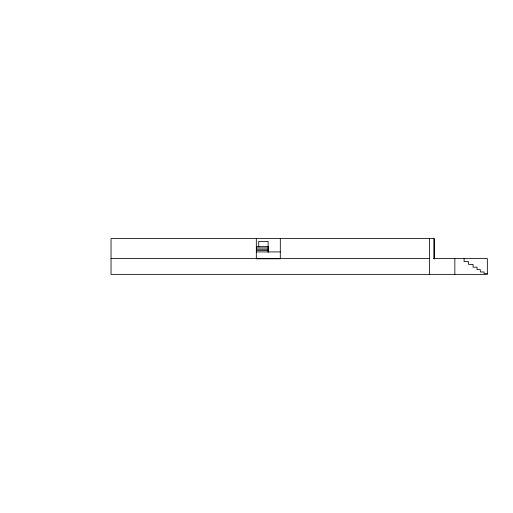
<?xml version="1.0" encoding="UTF-8"?>
<svg xmlns="http://www.w3.org/2000/svg" width="513" height="513" viewBox="0 0 513 513"><rect width="100%" height="100%" fill="white"/><g stroke="black" fill="none" stroke-linecap="round" stroke-linejoin="round"><path stroke-width="0.77" d="M256.34 246.599L268.325 246.599L268.325 251.928M256.34 247.926L268.325 247.926M256.34 249.26L268.325 249.26M256.34 250.594L268.325 250.594M256.34 251.928L280.316 251.928M111.039 258.584L429.471 258.584M433.434 258.584L487.35 258.584L487.35 274.372L111.039 274.372L111.039 238.603L434.203 238.603L434.203 258.905M487.35 273.506L484.028 273.506L484.028 271.973L480.328 271.973L480.328 269.639L477.026 269.639L477.026 267.177L473.05 267.177L473.05 264.381L468.574 264.381L468.574 261.649L464.105 261.649L464.105 258.584M454.845 258.584L454.845 274.372M434.036 238.603L434.036 258.725M429.471 238.603L429.471 274.397M280.303 238.603L280.303 258.783L256.327 258.783L256.327 238.603M268.113 252.338L268.113 241.399L258.738 241.399L258.738 246.868"/></g></svg>
